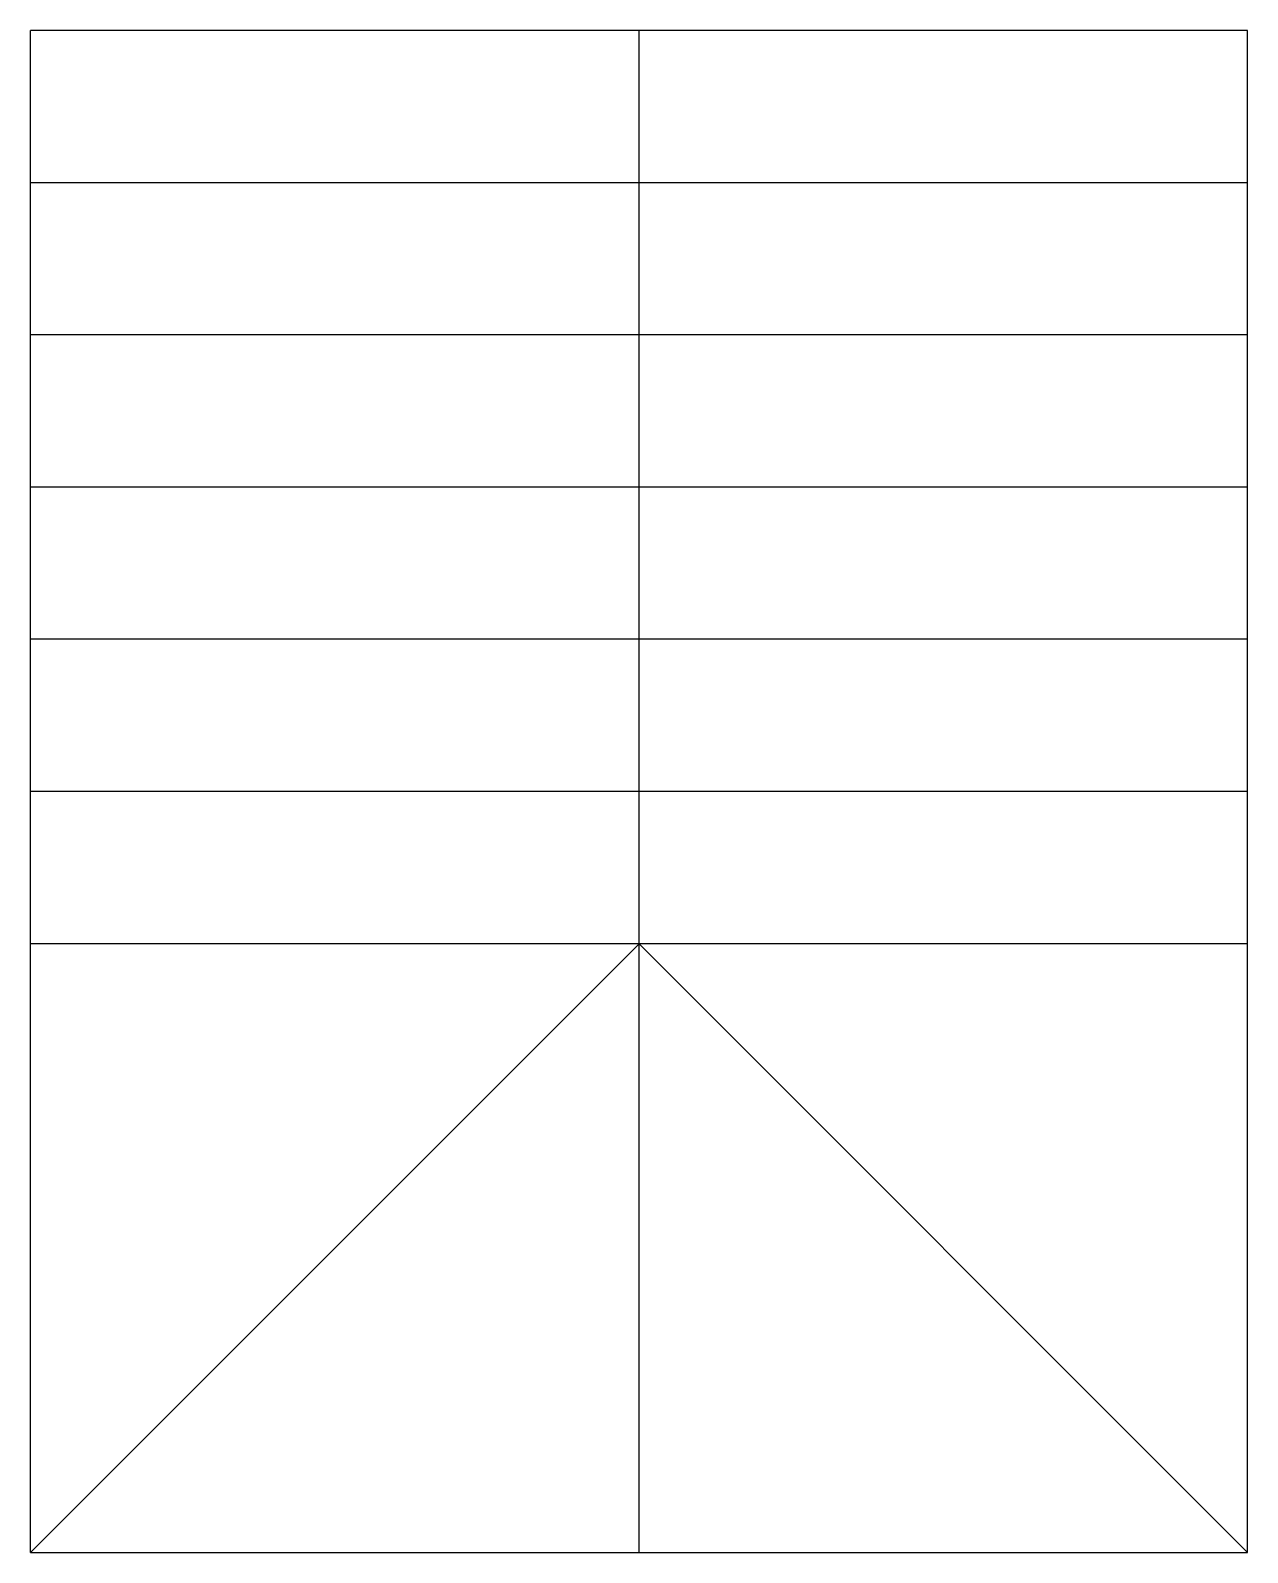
# Model space of a CAD drawing. Header units: inches. Extents: x 8.4 to 12.2, y 2.6 to 19.8.
# Drawn here: x 10.249 to 12.249, y 2.649 to 5.149 of the extents above; entities outside this region: 2.
import ezdxf

# ---------------------------------------------------------------- set-up
doc = ezdxf.new("R2010")
doc.units = ezdxf.units.IN
doc.header["$MEASUREMENT"] = 0
doc.layers.add('Escada2D', color=40, linetype='Continuous')
doc.layers.add('Parede 3D Sup', color=31, linetype='Continuous')

msp = doc.modelspace()

# ---------------------------------------------------------------- linework, layer by layer
at = {"layer": 'Escada2D'}
for p, q in [((12.2493, 5.149), (10.2493, 5.149)), ((12.2493, 5.149), (10.2493, 5.149)), ((10.2493, 2.649), (10.2493, 5.149)), ((11.2493, 2.649), (11.2493, 5.149)), ((11.2493, 2.649), (11.2493, 5.149)), ((12.2493, 2.649), (12.2493, 5.149)), ((12.2493, 4.899), (10.2493, 4.899)), ((12.2493, 4.899), (10.2493, 4.899)), ((12.2493, 4.649), (10.2493, 4.649)), ((12.2493, 4.649), (10.2493, 4.649)), ((12.2493, 4.399), (10.2493, 4.399)), ((12.2493, 4.399), (10.2493, 4.399)), ((12.2493, 4.149), (10.2493, 4.149)), ((12.2493, 4.149), (10.2493, 4.149)), ((12.2493, 3.899), (10.2493, 3.899)), ((12.2493, 3.899), (10.2493, 3.899)), ((12.2493, 3.649), (10.2493, 3.649)), ((12.2493, 3.649), (10.2493, 3.649)), ((10.2493, 2.649), (11.2493, 3.649)), ((10.2493, 2.649), (11.2493, 3.649)), ((11.2493, 3.649), (12.2493, 2.649)), ((11.2493, 3.649), (12.2493, 2.649)), ((11.2493, 3.649), (11.2493, 3.649)), ((11.2493, 3.649), (11.2493, 3.649)), ((10.2493, 2.649), (11.2493, 2.649)), ((10.2493, 2.649), (11.2493, 2.649)), ((11.2493, 2.649), (12.2493, 2.649)), ((11.2493, 2.649), (12.2493, 2.649))]:
    msp.add_line(p, q, dxfattribs=at)
at = {"layer": 'Parede 3D Sup'}
for p, q in [((8.9902, 19.6866), (8.8737, 19.7812)), ((8.5487, 19.1433), (8.4323, 19.2379))]:
    msp.add_line(p, q, dxfattribs=at)

doc.saveas('drawing.dxf')
